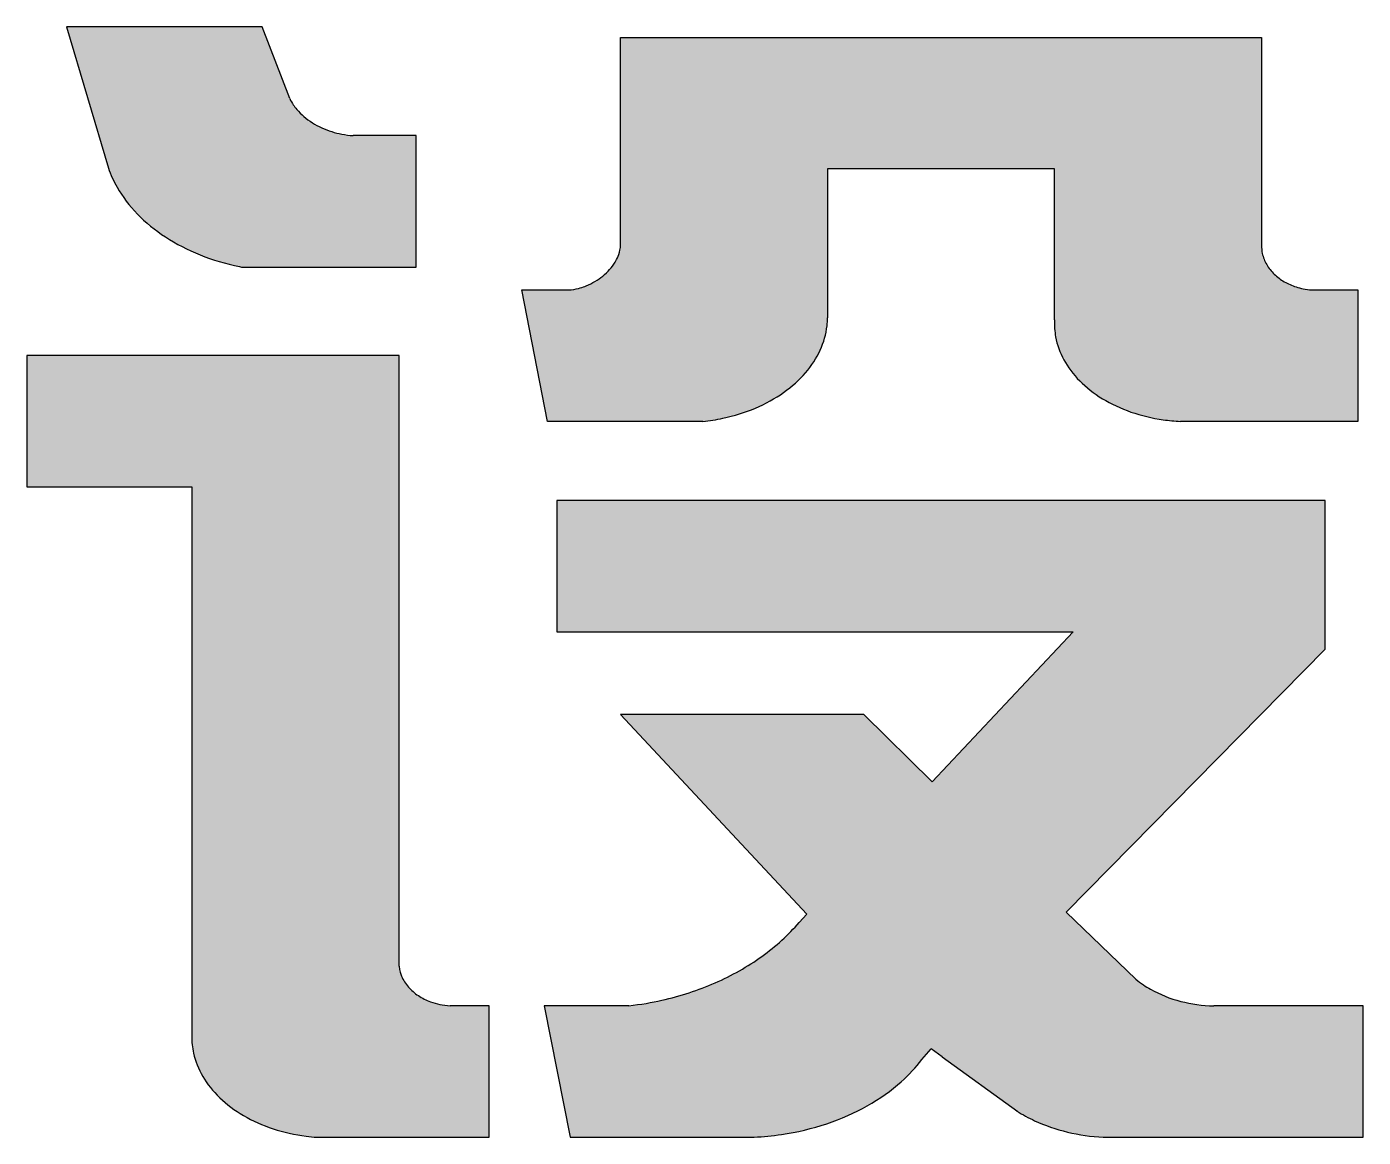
# Model space of a CAD drawing. Extents: x -55118 to 386282, y -631686 to -470886.
# Drawn here: x 172273.4 to 172665.5, y -579360.3 to -579034.7 of the extents above; entities that cross this region are included whole.
import ezdxf

# ---------------------------------------------------------------- set-up
doc = ezdxf.new("R2010")
doc.units = 0
doc.header["$LTSCALE"] = 1000
doc.header["$MEASUREMENT"] = 0
doc.layers.get('0').update_dxf_attribs({"linetype": 'CONTINUOUS'})
doc.layers.add('WALL', color=6, linetype='CONTINUOUS')
doc.layers.add('图框', color=4, linetype='CONTINUOUS')

# ---------------------------------------------------------------- blocks, each defined once
blk = doc.blocks.new('A4')
h = blk.add_hatch(color=0)
h.dxf.hatch_style = 1
edge = h.paths.add_edge_path()
edge.add_line((500502.231578467, 391777.1627952711), (500484.528610476, 391777.1627952711))
edge.add_spline(control_points=[(500484.528610476, 391777.1627952711), (500482.2313392528, 391777.3558373015), (500480.3236092409, 391777.7515184427), (500476.5346365696, 391779.016850484), (500474.6690636086, 391779.9238841317), (500471.3101945116, 391782.1919910419), (500469.8167882861, 391783.5539840292), (500467.9134717732, 391785.9603615415), (500467.3175625326, 391786.8748287536), (500466.599863545, 391788.3320795296)], knot_values=[0.3949408404923156, 0.3949408404923156, 0.3949408404923156, 0.3949408404923156, 0.6767961169568062, 0.6767961169568062, 0.9823906386110698, 0.9823906386110698, 1.287985160265333, 1.287985160265333, 1.457202561292063, 1.457202561292063, 1.457202561292063, 1.457202561292063], degree=3, periodic=0)
edge.add_line((500466.599863545, 391788.3320795296), (500458.8031795958, 391810.0671575363))
edge.add_line((500458.8031795958, 391810.0671575363), (500403.638941297, 391810.0671575363))
edge.add_line((500403.638941297, 391810.0671575363), (500415.4770368606, 391767.3480913612))
edge.add_spline(control_points=[(500415.4770368606, 391767.3480913612), (500416.1073256025, 391765.3751696165), (500416.9258824378, 391763.4332989806), (500419.4278007851, 391758.7109911133), (500421.3401455986, 391755.9949657699), (500425.9143001161, 391750.9405960928), (500428.576052547, 391748.602936838), (500434.5239481927, 391744.4430606191), (500437.8097028492, 391742.621312773), (500444.8365455919, 391739.6037845158), (500448.5771660482, 391738.4082456865), (500452.6285037906, 391737.5221037657), (500452.8115326481, 391737.4829080217), (500452.9948340279, 391737.4444907192)], knot_values=[0.250217190145087, 0.250217190145087, 0.250217190145087, 0.250217190145087, 0.4008933994402832, 0.4008933994402832, 0.6266472151907361, 0.6266472151907361, 0.8524010309411889, 0.8524010309411889, 1.078154846691642, 1.078154846691642, 1.303908662442095, 1.303908662442095, 1.314572864183474, 1.314572864183474, 1.314572864183474, 1.314572864183474], degree=3, periodic=0)
edge.add_line((500452.9948340279, 391737.4444907192), (500502.231578467, 391737.4444907192))
edge.add_line((500502.231578467, 391737.4444907192), (500502.231578467, 391777.1627952711))
edge = h.paths.add_edge_path()
edge.add_line((500497.4371622665, 391710.7229540885), (500392.4277330791, 391710.7229540885))
edge.add_line((500392.4277330791, 391710.7229540885), (500392.4277330791, 391670.9986843509))
edge.add_line((500392.4277330791, 391670.9986843509), (500438.97129493, 391670.9986843509))
edge.add_line((500438.97129493, 391670.9986843509), (500438.9712949299, 391504.9699229883))
edge.add_spline(control_points=[(500438.9712949299, 391504.9699229883), (500438.9531614179, 391503.2226238673), (500439.1207090197, 391501.5163572531), (500439.974291468, 391497.428560667), (500440.8500023371, 391495.0644160507), (500443.3300961379, 391490.5326614535), (500444.9352840598, 391488.3657352175), (500448.8067264325, 391484.3736953246), (500451.0728711751, 391482.5495376792), (500456.1381429704, 391479.3797653687), (500458.9367162515, 391478.0347231964), (500464.8902855259, 391475.9268260039), (500468.0446711527, 391475.164219377), (500472.2587976625, 391474.5872343849), (500473.2504396655, 391474.4820372317), (500474.2459333194, 391474.406841406)], knot_values=[3.133189396177309, 3.133189396177309, 3.133189396177309, 3.133189396177309, 3.307114171045264, 3.307114171045264, 3.554268365686056, 3.554268365686056, 3.801422560326847, 3.801422560326847, 4.048576754967639, 4.048576754967639, 4.295730949608431, 4.295730949608431, 4.542885144249222, 4.542885144249222, 4.61824984432897, 4.61824984432897, 4.61824984432897, 4.61824984432897], degree=3, periodic=0)
edge.add_line((500474.2459333194, 391474.406841406), (500522.8886711682, 391474.4068414061))
edge.add_line((500522.8886711682, 391474.4068414061), (500522.8886711682, 391514.1541765286))
edge.add_line((500522.8886711682, 391514.1541765286), (500511.9142144624, 391514.1541765285))
edge.add_spline(control_points=[(500511.9142144624, 391514.1541765285), (500509.8033812348, 391514.2913647068), (500507.9928035336, 391514.6937923988), (500505.0927986182, 391515.8422459752), (500503.9442480625, 391516.458569479), (500501.8485619991, 391517.9497440233), (500500.9013201791, 391518.8251622803), (500499.2939222841, 391520.8026827417), (500498.6344784181, 391521.9056849222), (500497.8600930548, 391523.8444995967), (500497.6348854759, 391524.634464724), (500497.4371622666, 391526.1212786136)], knot_values=[0.1374494433722753, 0.1374494433722753, 0.1374494433722753, 0.1374494433722753, 0.510358737745328, 0.510358737745328, 0.7776463504418405, 0.7776463504418405, 1.044933963138353, 1.044933963138353, 1.312221575834865, 1.312221575834865, 1.484048132410743, 1.484048132410743, 1.484048132410743, 1.484048132410743], degree=3, periodic=0)
edge.add_line((500497.4371622666, 391526.1212786136), (500497.4371622665, 391710.7229540885))
edge = h.paths.add_edge_path()
edge.add_spline(control_points=[(500583.137996264, 391690.7836147608), (500585.0452814672, 391690.9920891895), (500586.9329265246, 391691.3065127457), (500591.999566284, 391692.4485389033), (500595.0980904244, 391693.4848968136), (500600.8653636993, 391696.1044589497), (500603.5335519261, 391697.6873370009), (500608.2836104034, 391701.2855747712), (500610.365064002, 391703.3002684692), (500613.8356222081, 391707.6231360179), (500615.2248921206, 391709.9304109283), (500617.2612267916, 391714.6993119358), (500617.9092108742, 391717.1606552139), (500618.2692399867, 391720.4467173583), (500618.3178822268, 391721.2550844157), (500618.326793828, 391722.0636524617)], knot_values=[-1.435016408058368, -1.435016408058368, -1.435016408058368, -1.435016408058368, -1.29616431779346, -1.29616431779346, -1.054416765052535, -1.054416765052535, -0.8126692123116104, -0.8126692123116104, -0.5709216595706856, -0.5709216595706856, -0.3291741068297609, -0.3291741068297609, -0.08742655408883615, -0.08742655408883615, -0.008816940225470749, -0.008816940225470749, -0.008816940225470749, -0.008816940225470749], degree=3, periodic=0)
edge.add_line((500618.326793828, 391722.0636524626), (500618.326550905, 391767.1511157444))
edge.add_line((500618.326550905, 391767.1511157444), (500682.3378882589, 391767.1511157444))
edge.add_line((500682.3378882589, 391767.1511157444), (500682.3378882589, 391721.4982120612))
edge.add_spline(control_points=[(500682.3378882589, 391721.4982120612), (500682.2901110103, 391719.6398542397), (500682.378461157, 391717.9666605032), (500683.0548876523, 391713.956870706), (500683.8322030784, 391711.6339534874), (500686.1092618077, 391707.1662345513), (500687.6099334645, 391705.0220286906), (500691.2733738574, 391701.055563699), (500693.436112866, 391699.2343120628), (500698.3018619927, 391696.0525253796), (500701.0043232757, 391694.6926180319), (500706.7769689306, 391692.5406503835), (500709.8465272303, 391691.7488646773), (500714.6000521138, 391691.0298219161), (500716.2232392911, 391690.8685445346), (500717.8532236041, 391690.7899776257)], knot_values=[-0.0378512205021293, -0.0378512205021293, -0.0378512205021293, -0.0378512205021293, 0.1379659250462186, 0.1379659250462186, 0.3871569520580947, 0.3871569520580947, 0.6363479790699709, 0.6363479790699709, 0.885539006081847, 0.885539006081847, 1.134730033093723, 1.134730033093723, 1.383921060105599, 1.383921060105599, 1.510621706396827, 1.510621706396827, 1.510621706396827, 1.510621706396827], degree=3, periodic=0)
edge.add_line((500717.8532236054, 391690.7899776255), (500767.8824944232, 391690.7899776255))
edge.add_line((500767.8824944232, 391690.7899776255), (500767.8824944232, 391730.5007262757))
edge.add_line((500767.8824944232, 391730.5007262757), (500754.9288982056, 391730.5007262757))
edge.add_spline(control_points=[(500754.9288982057, 391730.5007262757), (500753.126996409, 391730.6719748785), (500751.7740253761, 391730.9731408844), (500749.3136379198, 391731.8311418491), (500748.1950214886, 391732.3606736083), (500746.1198499562, 391733.6529703545), (500745.1631739357, 391734.4160486661), (500743.4806713341, 391736.1540339151), (500742.7550969811, 391737.1295830866), (500741.6095615248, 391739.2462131919), (500741.1907101522, 391740.3875669336), (500740.7954188326, 391742.3695107746), (500740.7201153064, 391743.1888371449), (500740.732418267, 391744.0069433156)], knot_values=[3.129562560143702, 3.129562560143702, 3.129562560143702, 3.129562560143702, 3.406533031970291, 3.406533031970291, 3.656908046716254, 3.656908046716254, 3.907283061462216, 3.907283061462216, 4.157658076208179, 4.157658076208179, 4.408033090954142, 4.408033090954142, 4.578286495217025, 4.578286495217025, 4.578286495217025, 4.578286495217025], degree=3, periodic=0)
edge.add_line((500740.732418267, 391744.0069433156), (500740.7319660403, 391806.8626597524))
edge.add_line((500740.7319660403, 391806.8626597524), (500559.9310654859, 391806.8626597524))
edge.add_line((500559.9310654859, 391806.8626597524), (500559.9310654858, 391743.3681737295))
edge.add_spline(control_points=[(500559.9310654858, 391743.3681737297), (500559.4851820131, 391741.1481316384), (500559.004314676, 391739.9815320939), (500557.4920457741, 391737.3281460093), (500556.3138683491, 391735.921540644), (500553.5496825729, 391733.5239622326), (500551.9639875368, 391732.5312806485), (500549.2294277085, 391731.3117310139), (500548.1598043827, 391730.9370244345), (500546.0424061177, 391730.5154404005)], knot_values=[-1.252423627613045, -1.252423627613045, -1.252423627613045, -1.252423627613045, -1.030759450150357, -1.030759450150357, -0.7135377242405145, -0.7135377242405145, -0.3963159983306723, -0.3963159983306723, -0.2061279064251504, -0.2061279064251504, -0.2061279064251504, -0.2061279064251504], degree=3, periodic=0)
edge.add_line((500546.0424061177, 391730.5154404005), (500532.0447092323, 391730.5154404005))
edge.add_line((500532.0447092323, 391730.5154404005), (500539.3280825327, 391690.7836147608))
edge.add_line((500539.3280825327, 391690.7836147608), (500583.137996264, 391690.7836147608))
edge = h.paths.add_edge_path()
edge.add_line((500758.6976542274, 391666.875657408), (500541.9963453423, 391666.875657408))
edge.add_line((500541.9963453423, 391666.875657408), (500541.9963453423, 391627.1585458931))
edge.add_line((500541.9963453423, 391627.1585458931), (500687.6081996259, 391627.1585458931))
edge.add_line((500687.6081996259, 391627.1585458931), (500647.8704527994, 391581.8801466844))
edge.add_line((500647.8704527994, 391581.8801466844), (500628.5416997412, 391602.1959437))
edge.add_line((500628.5416997412, 391602.1959437), (500559.9023743112, 391602.1959437001))
edge.add_line((500559.9023743112, 391602.1959437001), (500612.4726113228, 391541.8660123454))
edge.add_line((500612.4726113228, 391541.8660123454), (500610.3127976243, 391539.353058705))
edge.add_spline(control_points=[(500610.3127976243, 391539.353058705), (500607.3133866501, 391535.5891719767), (500603.7732202727, 391532.1311454765), (500595.8023242785, 391525.9835702838), (500591.3675678459, 391523.2978081622), (500581.8664914679, 391518.8464252019), (500576.8004582567, 391517.0808666745), (500568.661943312, 391515.1203170946), (500565.7141786857, 391514.5756663985), (500562.2189859693, 391514.1537788495)], knot_values=[-1.409225753772336, -1.409225753772336, -1.409225753772336, -1.409225753772336, -1.173081115633391, -1.173081115633391, -0.9357718776874908, -0.9357718776874908, -0.6984626397415905, -0.6984626397415905, -0.5675472572173255, -0.5675472572173255, -0.5675472572173255, -0.5675472572173255], degree=3, periodic=0)
edge.add_line((500562.2189859693, 391514.1537788495), (500538.4090483514, 391514.1537788496))
edge.add_line((500538.4090483514, 391514.1537788496), (500545.6931410785, 391474.4366673347))
edge.add_line((500545.6931410785, 391474.4366673347), (500597.6132330328, 391474.4366673347))
edge.add_spline(control_points=[(500597.6132330312, 391474.4366673346), (500600.1961150065, 391474.5704610155), (500602.7674166632, 391474.8392709939), (500609.7031313315, 391475.9361328936), (500613.9973044184, 391477.0311389597), (500622.1468206504, 391479.9543540441), (500626.0016519126, 391481.7823585052), (500633.0706187052, 391486.0621322924), (500636.2842852882, 391488.5134879036), (500641.2822889473, 391493.2931382723), (500643.2259764511, 391495.5256558681), (500644.9036209467, 391497.8644559726)], knot_values=[-1.506139150469204, -1.506139150469204, -1.506139150469204, -1.506139150469204, -1.375629017731908, -1.375629017731908, -1.149296666366566, -1.149296666366566, -0.9229643150012239, -0.9229643150012239, -0.696631963635882, -0.696631963635882, -0.5209680369147454, -0.5209680369147454, -0.5209680369147454, -0.5209680369147454], degree=3, periodic=0)
edge.add_line((500644.9036209467, 391497.8644559726), (500647.5360453685, 391501.1478183317))
edge.add_line((500647.5360453685, 391501.1478183317), (500650.604109234, 391498.6947187632))
edge.add_line((500650.604109234, 391498.6947187632), (500671.8582440987, 391482.2235892247))
edge.add_spline(control_points=[(500671.8582440989, 391482.2235892246), (500673.3918422097, 391481.1962434929), (500675.0245820357, 391480.2526828116), (500679.6253998363, 391477.9784013579), (500682.744719295, 391476.8244057278), (500689.2598270346, 391475.1446978655), (500692.6550549977, 391474.6191365421), (500696.1063836252, 391474.4254178887), (500696.1306059062, 391474.4240749551), (500696.1548297179, 391474.4227485679)], knot_values=[0.8736759485222981, 0.8736759485222981, 0.8736759485222981, 0.8736759485222981, 1.017317906763198, 1.017317906763198, 1.259034059998979, 1.259034059998979, 1.50075021323476, 1.50075021323476, 1.502458515813817, 1.502458515813817, 1.502458515813817, 1.502458515813817], degree=3, periodic=0)
edge.add_line((500696.1548297179, 391474.4227485679), (500769.4308966019, 391474.4227485681))
edge.add_line((500769.4308966019, 391474.4227485681), (500769.4308966019, 391514.1171923769))
edge.add_line((500769.4308966019, 391514.1171923769), (500727.2336137834, 391514.1171923769))
edge.add_spline(control_points=[(500727.2336137834, 391514.1171923769), (500724.0201694446, 391514.2022784165), (500720.9286480158, 391514.6621807109), (500714.93685744, 391516.3308178202), (500712.0449619145, 391517.560900973), (500708.0615592242, 391519.958601922), (500706.7695319143, 391520.8752840399), (500705.2599249082, 391522.1657047714)], knot_values=[0.7637331855491114, 0.7637331855491114, 0.7637331855491114, 0.7637331855491114, 1.065073346032287, 1.065073346032287, 1.375121712092208, 1.375121712092208, 1.53714726869024, 1.53714726869024, 1.53714726869024, 1.53714726869024], degree=3, periodic=0)
edge.add_line((500705.2599249082, 391522.1657047714), (500685.6015421155, 391542.4858459231))
edge.add_line((500685.6015421155, 391542.4858459231), (500758.6976542274, 391621.8992657903))
edge.add_line((500758.6976542274, 391621.8992657903), (500758.6976542274, 391666.875657408))
at = {"layer": 'WALL', "color": 0}
for p, q in [((500458.8031795958, 391810.0671575363), (500403.638941297, 391810.0671575363)), ((500403.638941297, 391810.0671575363), (500415.4770368606, 391767.3480913612)), ((500466.599863545, 391788.3320795296), (500458.8031795958, 391810.0671575363)), ((500559.9310654858, 391743.3681737297), (500559.9310654859, 391806.8626597524)), ((500559.9310654859, 391806.8626597524), (500740.7319660403, 391806.8626597524)), ((500740.7319660403, 391806.8626597524), (500740.732418267, 391744.0069433156)), ((500502.231578467, 391777.1627952711), (500484.528610476, 391777.1627952711)), ((500502.231578467, 391737.4444907192), (500502.231578467, 391777.1627952711)), ((500682.3378882589, 391767.1511157444), (500618.326550905, 391767.1511157444)), ((500618.326550905, 391767.1511157444), (500618.326793828, 391722.0636524617)), ((500682.3378882589, 391721.4982120612), (500682.3378882589, 391767.1511157444)), ((500452.9948340279, 391737.4444907192), (500502.231578467, 391737.4444907192)), ((500539.3280825327, 391690.7836147608), (500532.0447092323, 391730.5154404005)), ((500532.0447092323, 391730.5154404005), (500546.0424061177, 391730.5154404005)), ((500754.9288982057, 391730.5007262757), (500767.8824944232, 391730.5007262757)), ((500767.8824944232, 391730.5007262757), (500767.8824944232, 391690.7899776255)), ((500497.4371622665, 391710.7229540885), (500392.4277330791, 391710.7229540885)), ((500392.4277330791, 391710.7229540885), (500392.4277330791, 391670.9986843509)), ((500497.4371622666, 391526.1212786136), (500497.4371622665, 391710.7229540885)), ((500583.137996264, 391690.7836147608), (500539.3280825327, 391690.7836147608)), ((500767.8824944232, 391690.7899776255), (500717.853223604, 391690.7899776255)), ((500392.4277330791, 391670.9986843509), (500438.97129493, 391670.9986843509)), ((500438.97129493, 391670.9986843509), (500438.9712949299, 391504.9699229883)), ((500758.6976542274, 391666.875657408), (500541.9963453423, 391666.875657408)), ((500541.9963453423, 391666.875657408), (500541.9963453423, 391627.1585458931)), ((500758.6976542274, 391621.8992657903), (500758.6976542274, 391666.875657408)), ((500541.9963453423, 391627.1585458931), (500687.6081996259, 391627.1585458931)), ((500687.6081996259, 391627.1585458931), (500647.8704527994, 391581.8801466844)), ((500685.6015421155, 391542.4858459231), (500758.6976542274, 391621.8992657903)), ((500628.5416997412, 391602.1959437), (500559.9023743112, 391602.1959437001)), ((500559.9023743112, 391602.1959437001), (500612.4726113228, 391541.8660123454)), ((500647.8704527994, 391581.8801466844), (500628.5416997412, 391602.1959437)), ((500610.3127976243, 391539.353058705), (500612.4726113228, 391541.8660123454)), ((500705.2599249082, 391522.1657047714), (500685.6015421155, 391542.4858459231)), ((500522.8886711682, 391514.1541765286), (500511.9142144624, 391514.1541765285)), ((500522.8886711682, 391474.4068414061), (500522.8886711682, 391514.1541765286)), ((500562.2189859693, 391514.1537788495), (500538.4090483514, 391514.1537788496)), ((500538.4090483514, 391514.1537788496), (500545.6931410785, 391474.4366673347)), ((500769.4308966019, 391514.1171923769), (500727.2336137834, 391514.1171923769)), ((500769.4308966019, 391474.4227485681), (500769.4308966019, 391514.1171923769)), ((500644.9036209467, 391497.8644559726), (500647.5360453685, 391501.1478183317)), ((500650.604109234, 391498.6947187632), (500647.5360453685, 391501.1478183317)), ((500650.604109234, 391498.6947187632), (500671.9649025725, 391482.1409330475)), ((500474.2459333194, 391474.406841406), (500522.8886711682, 391474.4068414061)), ((500545.6931410785, 391474.4366673347), (500597.6132330321, 391474.4366673347)), ((500696.1548297179, 391474.4227485679), (500769.4308966019, 391474.4227485681))]:
    blk.add_line(p, q, dxfattribs=at)
for points, knots in [([(500466.599863545, 391788.3320795296), (500467.3175625326, 391786.8748287536), (500467.9134717732, 391785.9603615415), (500469.8167882861, 391783.5539840292), (500471.3101945116, 391782.1919910419), (500474.6690636086, 391779.9238841317), (500476.5346365696, 391779.016850484), (500480.3236092409, 391777.7515184427), (500482.2313392528, 391777.3558373015), (500484.528610476, 391777.1627952711)], [0.3949408404923156, 0.3949408404923156, 0.3949408404923156, 0.3949408404923156, 0.5641582415190455, 0.5641582415190455, 0.869752763173309, 0.869752763173309, 1.175347284827573, 1.175347284827573, 1.457202561292063, 1.457202561292063, 1.457202561292063, 1.457202561292063]), ([(500415.4770368606, 391767.3480913612), (500416.1073256025, 391765.3751696165), (500416.9258824378, 391763.4332989806), (500419.4278007851, 391758.7109911133), (500421.3401455986, 391755.9949657699), (500425.9143001161, 391750.9405960928), (500428.576052547, 391748.602936838), (500434.5239481927, 391744.4430606191), (500437.8097028492, 391742.621312773), (500444.8365455919, 391739.6037845158), (500448.5771660482, 391738.4082456865), (500452.6285037906, 391737.5221037657), (500452.8115326481, 391737.4829080217), (500452.9948340279, 391737.4444907192)], [0.250217190145087, 0.250217190145087, 0.250217190145087, 0.250217190145087, 0.4008933994402832, 0.4008933994402832, 0.6266472151907361, 0.6266472151907361, 0.8524010309411889, 0.8524010309411889, 1.078154846691642, 1.078154846691642, 1.303908662442095, 1.303908662442095, 1.314572864183474, 1.314572864183474, 1.314572864183474, 1.314572864183474]), ([(500740.732418267, 391744.0069433156), (500740.7201153064, 391743.1888371449), (500740.7954188326, 391742.3695107746), (500741.1907101522, 391740.3875669336), (500741.6095615248, 391739.2462131919), (500742.7550969811, 391737.1295830866), (500743.4806713341, 391736.1540339151), (500745.1631739357, 391734.4160486661), (500746.1198499562, 391733.6529703545), (500748.1950214886, 391732.3606736083), (500749.3136379198, 391731.8311418491), (500751.7740253761, 391730.9731408844), (500753.126996409, 391730.6719748785), (500754.9288982057, 391730.5007262757)], [3.129562560143702, 3.129562560143702, 3.129562560143702, 3.129562560143702, 3.299815964406585, 3.299815964406585, 3.550190979152548, 3.550190979152548, 3.800565993898511, 3.800565993898511, 4.050941008644473, 4.050941008644473, 4.301316023390436, 4.301316023390436, 4.578286495217025, 4.578286495217025, 4.578286495217025, 4.578286495217025]), ([(500546.0424061177, 391730.5154404005), (500548.1598043827, 391730.9370244345), (500549.2294277085, 391731.3117310139), (500551.9639875368, 391732.5312806485), (500553.5496825729, 391733.5239622326), (500556.3138683491, 391735.921540644), (500557.4920457741, 391737.3281460093), (500559.004314676, 391739.9815320939), (500559.4851820131, 391741.1481316384), (500559.9310654858, 391743.3681737297)], [-1.252423627613045, -1.252423627613045, -1.252423627613045, -1.252423627613045, -1.062235535707523, -1.062235535707523, -0.7450138097976806, -0.7450138097976806, -0.4277920838878384, -0.4277920838878384, -0.2061279064251504, -0.2061279064251504, -0.2061279064251504, -0.2061279064251504]), ([(500583.137996264, 391690.7836147608), (500585.0452814672, 391690.9920891895), (500586.9329265246, 391691.3065127457), (500591.999566284, 391692.4485389033), (500595.0980904244, 391693.4848968136), (500600.8653636993, 391696.1044589497), (500603.5335519261, 391697.6873370009), (500608.2836104034, 391701.2855747712), (500610.365064002, 391703.3002684692), (500613.8356222081, 391707.6231360179), (500615.2248921206, 391709.9304109283), (500617.2612267916, 391714.6993119358), (500617.9092108742, 391717.1606552139), (500618.2692399867, 391720.4467173583), (500618.3178822268, 391721.2550844157), (500618.326793828, 391722.0636524617)], [-1.435016408058368, -1.435016408058368, -1.435016408058368, -1.435016408058368, -1.29616431779346, -1.29616431779346, -1.054416765052535, -1.054416765052535, -0.8126692123116104, -0.8126692123116104, -0.5709216595706856, -0.5709216595706856, -0.3291741068297609, -0.3291741068297609, -0.08742655408883615, -0.08742655408883615, -0.008816940225470749, -0.008816940225470749, -0.008816940225470749, -0.008816940225470749]), ([(500682.3378882589, 391721.4982120612), (500682.2901110103, 391719.6398542397), (500682.378461157, 391717.9666605032), (500683.0548876523, 391713.956870706), (500683.8322030784, 391711.6339534874), (500686.1092618077, 391707.1662345513), (500687.6099334645, 391705.0220286906), (500691.2733738574, 391701.055563699), (500693.436112866, 391699.2343120628), (500698.3018619927, 391696.0525253796), (500701.0043232757, 391694.6926180319), (500706.7769689306, 391692.5406503835), (500709.8465272303, 391691.7488646773), (500714.6000521138, 391691.0298219161), (500716.2232392911, 391690.8685445346), (500717.8532236041, 391690.7899776257)], [-0.0378512205021293, -0.0378512205021293, -0.0378512205021293, -0.0378512205021293, 0.1379659250462186, 0.1379659250462186, 0.3871569520580947, 0.3871569520580947, 0.6363479790699709, 0.6363479790699709, 0.885539006081847, 0.885539006081847, 1.134730033093723, 1.134730033093723, 1.383921060105599, 1.383921060105599, 1.510621706396827, 1.510621706396827, 1.510621706396827, 1.510621706396827]), ([(500562.2189859693, 391514.1537788495), (500565.7141786857, 391514.5756663985), (500568.661943312, 391515.1203170946), (500576.8004582567, 391517.0808666745), (500581.8664914679, 391518.8464252019), (500591.3675678459, 391523.2978081622), (500595.8023242785, 391525.9835702838), (500603.7732202727, 391532.1311454765), (500607.3133866501, 391535.5891719767), (500610.3127976243, 391539.353058705)], [-1.409225753772336, -1.409225753772336, -1.409225753772336, -1.409225753772336, -1.278310371248071, -1.278310371248071, -1.041001133302171, -1.041001133302171, -0.8036918953562707, -0.8036918953562707, -0.5675472572173255, -0.5675472572173255, -0.5675472572173255, -0.5675472572173255]), ([(500497.4371622666, 391526.1212786136), (500497.6348854759, 391524.634464724), (500497.8600930548, 391523.8444995967), (500498.6344784181, 391521.9056849222), (500499.2939222841, 391520.8026827417), (500500.9013201791, 391518.8251622803), (500501.8485619991, 391517.9497440233), (500503.9442480625, 391516.458569479), (500505.0927986182, 391515.8422459752), (500507.9928035336, 391514.6937923988), (500509.8033812348, 391514.2913647068), (500511.9142144624, 391514.1541765285)], [0.1374494433722753, 0.1374494433722753, 0.1374494433722753, 0.1374494433722753, 0.3092759999481528, 0.3092759999481528, 0.5765636126446652, 0.5765636126446652, 0.8438512253411776, 0.8438512253411776, 1.11113883803769, 1.11113883803769, 1.484048132410743, 1.484048132410743, 1.484048132410743, 1.484048132410743]), ([(500705.2599249082, 391522.1657047714), (500706.7695319143, 391520.8752840399), (500708.0615592242, 391519.958601922), (500712.0449619145, 391517.560900973), (500714.93685744, 391516.3308178202), (500720.9286480158, 391514.6621807109), (500724.0201694446, 391514.2022784165), (500727.2336137834, 391514.1171923769)], [0.7637331855491114, 0.7637331855491114, 0.7637331855491114, 0.7637331855491114, 0.9257587421471433, 0.9257587421471433, 1.235807108207065, 1.235807108207065, 1.53714726869024, 1.53714726869024, 1.53714726869024, 1.53714726869024]), ([(500438.9712949299, 391504.9699229883), (500438.9531614179, 391503.2226238673), (500439.1207090197, 391501.5163572531), (500439.974291468, 391497.428560667), (500440.8500023371, 391495.0644160507), (500443.3300961379, 391490.5326614535), (500444.9352840598, 391488.3657352175), (500448.8067264325, 391484.3736953246), (500451.0728711751, 391482.5495376792), (500456.1381429704, 391479.3797653687), (500458.9367162515, 391478.0347231964), (500464.8902855259, 391475.9268260039), (500468.0446711527, 391475.164219377), (500472.2587976625, 391474.5872343849), (500473.2504396655, 391474.4820372317), (500474.2459333194, 391474.406841406)], [3.133189396177309, 3.133189396177309, 3.133189396177309, 3.133189396177309, 3.307114171045264, 3.307114171045264, 3.554268365686056, 3.554268365686056, 3.801422560326847, 3.801422560326847, 4.048576754967639, 4.048576754967639, 4.295730949608431, 4.295730949608431, 4.542885144249222, 4.542885144249222, 4.61824984432897, 4.61824984432897, 4.61824984432897, 4.61824984432897]), ([(500597.6132330312, 391474.4366673346), (500600.1961150065, 391474.5704610155), (500602.7674166632, 391474.8392709939), (500609.7031313315, 391475.9361328936), (500613.9973044184, 391477.0311389597), (500622.1468206504, 391479.9543540441), (500626.0016519126, 391481.7823585052), (500633.0706187052, 391486.0621322924), (500636.2842852882, 391488.5134879036), (500641.2822889473, 391493.2931382723), (500643.2259764511, 391495.5256558681), (500644.9036209467, 391497.8644559726)], [-1.506139150469204, -1.506139150469204, -1.506139150469204, -1.506139150469204, -1.375629017731908, -1.375629017731908, -1.149296666366566, -1.149296666366566, -0.9229643150012239, -0.9229643150012239, -0.696631963635882, -0.696631963635882, -0.5209680369147454, -0.5209680369147454, -0.5209680369147454, -0.5209680369147454]), ([(500671.7513612073, 391482.2954331744), (500673.3159106239, 391481.2402019626), (500674.9846812176, 391480.2724066291), (500679.6253998363, 391477.9784013579), (500682.744719295, 391476.8244057278), (500689.2598270346, 391475.1446978655), (500692.6550549977, 391474.6191365421), (500696.1063836252, 391474.4254178887), (500696.1306059062, 391474.4240749551), (500696.1548297179, 391474.4227485679)], [0.870333911396898, 0.870333911396898, 0.870333911396898, 0.870333911396898, 1.017317906763198, 1.017317906763198, 1.259034059998979, 1.259034059998979, 1.50075021323476, 1.50075021323476, 1.502458515813817, 1.502458515813817, 1.502458515813817, 1.502458515813817])]:
    blk.add_open_spline(points, degree=3, knots=knots, dxfattribs=at)
blk = doc.blocks.new('jhyfty')
at = {"layer": '图框', "xscale": 1.04, "yscale": 0.97}
blk.add_blockref('A4', (252633.7546417905, -221694.9345000853), dxfattribs=at)

msp = doc.modelspace()

# ---------------------------------------------------------------- block references
at = {"layer": 'WALL'}
msp.add_blockref('jhyfty', (-600768.4897334508, -737395.4981261847), dxfattribs=at)

doc.saveas('drawing.dxf')
